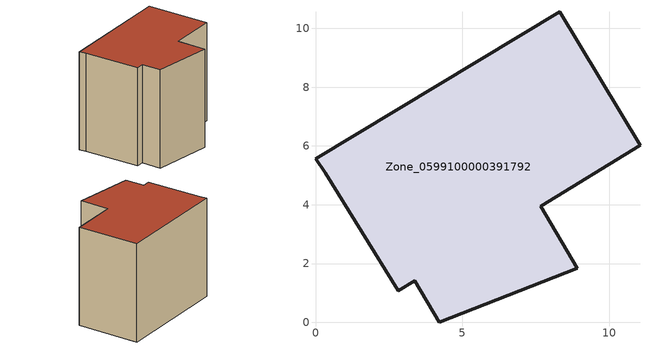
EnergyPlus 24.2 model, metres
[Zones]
Zone_0599100000391792
 floor ground (C_G): 0.33,5.09 0,5.56 8.31,10.57 11.04,6.02 7.66,3.95 8.91,1.84 4.21,0 3.38,1.41 2.82,1.07 z0
 wall outside (C_F): 4.21,0 8.91,1.84 7.66,3.95 11.04,6.02 8.31,10.57 0,5.56 0.33,5.09 2.82,1.07 3.38,1.41 4.21,0 z0:8.37
 roof outside (C_R): 0,5.56 0.33,5.09 2.82,1.07 3.38,1.41 4.21,0 8.91,1.84 7.66,3.95 11.04,6.02 8.31,10.57 z8.37
[BUILDING]
Pand.0599100000391792: North Axis=0; Terrain=City; Loads Convergence Tolerance Value=0.04; Temperature Convergence Tolerance Value=0.4; Solar Distribution=FullExterior; Maximum Number of Warmup Days=25; Minimum Number of Warmup Days=1
[Site:Location]
Rotterdam.The.Hague.AP_ZH_NLD Design_Conditions: Latitude=51.96; Longitude=4.45; Time Zone=1; Elevation=-4.5
[SITE:GROUNDTEMPERATURE:BUILDINGSURFACE]
18, 18, 18, 18, 18, 18, 18, 18, 18, 18, 18, 18
[MATERIAL] Thermal Absorptance=0.9; Solar Absorptance=0.7; Visible Absorptance=0.7
Name | Roughness | Thickness | Conductivity | Density | Specific Heat
G.TC.1992-2005 | MediumSmooth | 0.15 | 0.06 | 540 | 1210
F.TC.1992-2005 | Rough | 0.3 | 0.12 | 1920 | 840
R.TC.1992-2005 | MediumRough | 0.2 | 0.08 | 1500 | 1000
[CONSTRUCTION]
C_G: G.TC.1992-2005
C_F: F.TC.1992-2005
C_R: R.TC.1992-2005
[ZONE]
Zone_0599100000391792: Type=1; Multiplier=1; Ceiling Height=Autocalculate; Volume=Autocalculate; Floor Area=autocalculate; Part of Total Floor Area=Yes
[ZONEINFILTRATION:DESIGNFLOWRATE]
Infil_Zone_0599100000391792: Zone or ZoneList or Space or SpaceList=Zone_0599100000391792; Schedule=AlwaysOn; Design Flow Rate Calculation Method=Flow/Area; Flow Rate per Floor Area=0.0015; Constant Term Coefficient=1; Temperature Term Coefficient=0; Velocity Term Coefficient=0; Velocity Squared Term Coefficient=0
[HVACTEMPLATE:ZONE:IDEALLOADSAIRSYSTEM]
Zone_0599100000391792: Maximum Heating Supply Air Temperature=50; Minimum Cooling Supply Air Temperature=13; Maximum Heating Supply Air Humidity Ratio=0.0156; Minimum Cooling Supply Air Humidity Ratio=0.0077; Heating Limit=NoLimit; Cooling Limit=NoLimit; Dehumidification Control Type=ConstantSensibleHeatRatio; Cooling Sensible Heat Ratio=0.7; Dehumidification Setpoint=60; Humidification Control Type=None; Humidification Setpoint=30; Outdoor Air Method=None; Outdoor Air Flow Rate per Person=0.00944; Outdoor Air Flow Rate per Zone Floor Area=0; Outdoor Air Flow Rate per Zone=0; Demand Controlled Ventilation Type=None; Outdoor Air Economizer Type=NoEconomizer; Heat Recovery Type=None; Sensible Heat Recovery Effectiveness=0.7; Latent Heat Recovery Effectiveness=0.65
[ZONECONTROL:THERMOSTAT]
ThermostatControl_Zone_0599100000391792: Zone or ZoneList=Zone_0599100000391792; Control Type Schedule=DualSetpointControlType; Control 1=Thermostat_Zone_0599100000391792; Temperature Difference Between Cutout And Setpoint=0
[THERMOSTATSETPOINT:DUALSETPOINT]
Thermostat_Zone_0599100000391792: Heating Setpoint Temperature Schedule=HeatingSetpoint_Zone_0599100000391792; Cooling Setpoint Temperature Schedule=CoolingSetpoint_Zone_0599100000391792
[SCHEDULE:COMPACT]
HeatingSetpoint_Zone_0599100000391792: Through: 12/31, For: AllDays, Until: 24:00, 21
CoolingSetpoint_Zone_0599100000391792: Through: 12/31, For: AllDays, Until: 24:00, 24
DualSetpointControlType: Through: 12/31, For: AllDays, Until: 24:00, 4
AlwaysOn: Through: 12/31, For: AllDays, Until: 24:00, 1
